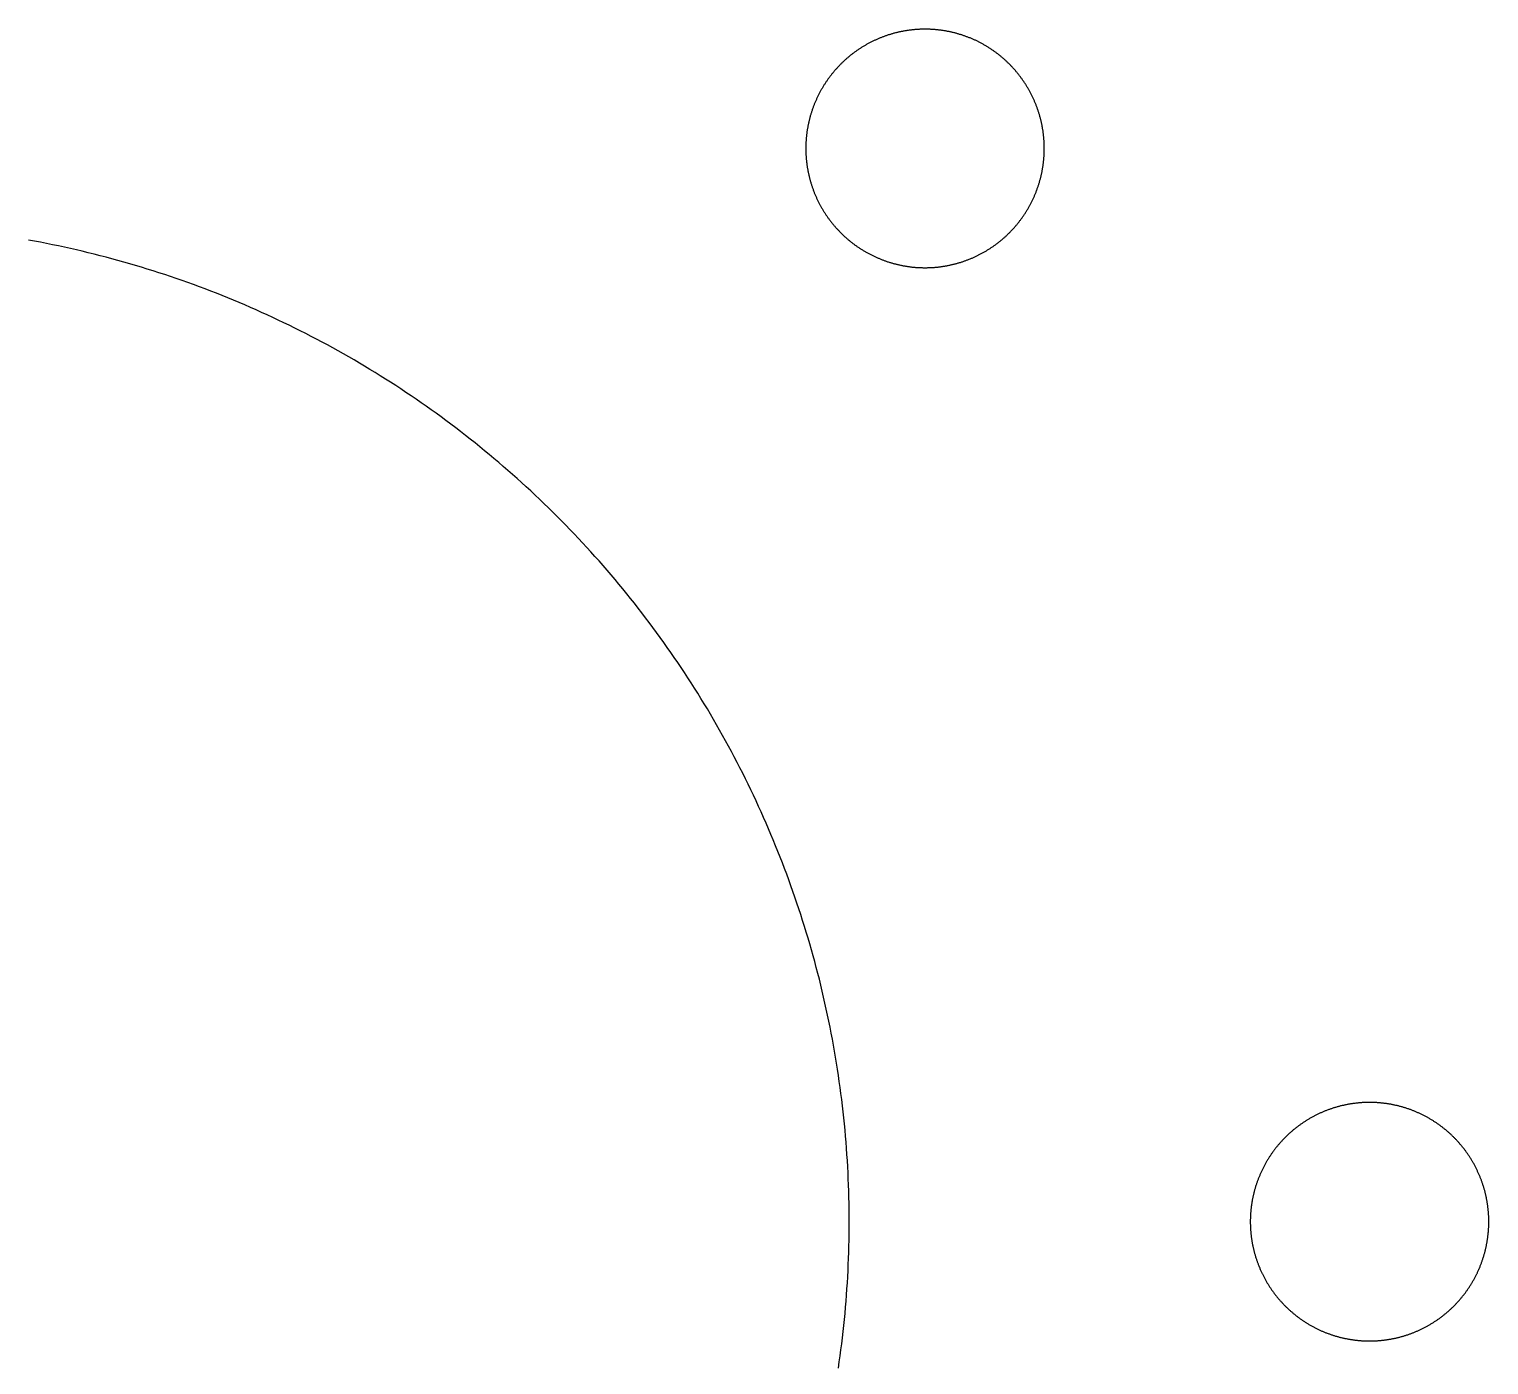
# Model space of a CAD drawing. Header units: millimetres. Extents: x -67 to 67, y -67 to 80.
# Drawn here: x 4.09 to 37.75, y -3.3 to 27.5 of the extents above; entities that cross this region are included whole.
import ezdxf

# ---------------------------------------------------------------- set-up
doc = ezdxf.new("R2010")
doc.units = ezdxf.units.MM
doc.layers.add('CUT', color=7, linetype='Continuous')

msp = doc.modelspace()

# ---------------------------------------------------------------- linework, layer by layer
at = {"layer": 'CUT'}
for points in [[(27.496, 24.867), (27.495, 24.884), (27.495, 24.901), (27.494, 24.917), (27.492, 24.934), (27.491, 24.951), (27.49, 24.968), (27.489, 24.985), (27.487, 25.001), (27.485, 25.018), (27.484, 25.035), (27.482, 25.052), (27.48, 25.069), (27.478, 25.085), (27.476, 25.102), (27.474, 25.119), (27.471, 25.136), (27.469, 25.152), (27.466, 25.169), (27.464, 25.186), (27.461, 25.202), (27.458, 25.219), (27.455, 25.235), (27.452, 25.252), (27.449, 25.269), (27.446, 25.285), (27.443, 25.302), (27.439, 25.318), (27.436, 25.335), (27.432, 25.351), (27.428, 25.368), (27.424, 25.384), (27.42, 25.401), (27.416, 25.417), (27.412, 25.433), (27.408, 25.45), (27.404, 25.466), (27.399, 25.482), (27.395, 25.498), (27.39, 25.515), (27.385, 25.531), (27.38, 25.547), (27.375, 25.563), (27.37, 25.579), (27.365, 25.595), (27.36, 25.611), (27.355, 25.627), (27.349, 25.643), (27.344, 25.659), (27.338, 25.675), (27.332, 25.691), (27.326, 25.707), (27.32, 25.723), (27.314, 25.738), (27.308, 25.754), (27.302, 25.77), (27.296, 25.786), (27.289, 25.801), (27.283, 25.817), (27.276, 25.832), (27.27, 25.848), (27.263, 25.863), (27.256, 25.879), (27.249, 25.894), (27.242, 25.909), (27.235, 25.925), (27.227, 25.94), (27.22, 25.955), (27.213, 25.97), (27.205, 25.985), (27.197, 26), (27.19, 26.015), (27.182, 26.03), (27.174, 26.045), (27.166, 26.06), (27.158, 26.075), (27.15, 26.09), (27.141, 26.104), (27.133, 26.119), (27.125, 26.133), (27.116, 26.148), (27.107, 26.163), (27.099, 26.177), (27.09, 26.191), (27.081, 26.206), (27.072, 26.22), (27.063, 26.234), (27.054, 26.248), (27.045, 26.262), (27.035, 26.277), (27.026, 26.291), (27.016, 26.304), (27.007, 26.318), (26.997, 26.332), (26.987, 26.346), (26.977, 26.36), (26.968, 26.373), (26.958, 26.387), (26.947, 26.4), (26.937, 26.414), (26.927, 26.427), (26.917, 26.441), (26.906, 26.454), (26.896, 26.467), (26.885, 26.48), (26.875, 26.493), (26.864, 26.506), (26.853, 26.519), (26.842, 26.532), (26.831, 26.545), (26.82, 26.558), (26.809, 26.57), (26.798, 26.583), (26.786, 26.596), (26.775, 26.608), (26.764, 26.62), (26.752, 26.633), (26.74, 26.645), (26.729, 26.657), (26.717, 26.669), (26.705, 26.681), (26.693, 26.693), (26.681, 26.705), (26.669, 26.717), (26.657, 26.729), (26.645, 26.74), (26.633, 26.752), (26.62, 26.764), (26.608, 26.775), (26.596, 26.786), (26.583, 26.798), (26.57, 26.809), (26.558, 26.82), (26.545, 26.831), (26.532, 26.842), (26.519, 26.853), (26.506, 26.864), (26.493, 26.875), (26.48, 26.885), (26.467, 26.896), (26.454, 26.906), (26.441, 26.917), (26.427, 26.927), (26.414, 26.937), (26.4, 26.947), (26.387, 26.958), (26.373, 26.968), (26.36, 26.977), (26.346, 26.987), (26.332, 26.997), (26.318, 27.007), (26.304, 27.016), (26.291, 27.026), (26.277, 27.035), (26.262, 27.045), (26.248, 27.054), (26.234, 27.063), (26.22, 27.072), (26.206, 27.081), (26.191, 27.09), (26.177, 27.099), (26.163, 27.107), (26.148, 27.116), (26.133, 27.125), (26.119, 27.133), (26.104, 27.141), (26.09, 27.15), (26.075, 27.158), (26.06, 27.166), (26.045, 27.174), (26.03, 27.182), (26.015, 27.19), (26, 27.197), (25.985, 27.205), (25.97, 27.213), (25.955, 27.22), (25.94, 27.227), (25.925, 27.235), (25.909, 27.242), (25.894, 27.249), (25.879, 27.256), (25.863, 27.263), (25.848, 27.27), (25.832, 27.276), (25.817, 27.283), (25.801, 27.289), (25.786, 27.296), (25.77, 27.302), (25.754, 27.308), (25.738, 27.314), (25.723, 27.32), (25.707, 27.326), (25.691, 27.332), (25.675, 27.338), (25.659, 27.344), (25.643, 27.349), (25.627, 27.355), (25.611, 27.36), (25.595, 27.365), (25.579, 27.37), (25.563, 27.375), (25.547, 27.38), (25.531, 27.385), (25.515, 27.39), (25.498, 27.395), (25.482, 27.399), (25.466, 27.404), (25.45, 27.408), (25.433, 27.412), (25.417, 27.416), (25.401, 27.42), (25.384, 27.424), (25.368, 27.428), (25.351, 27.432), (25.335, 27.436), (25.318, 27.439), (25.302, 27.443), (25.285, 27.446), (25.269, 27.449), (25.252, 27.452), (25.235, 27.455), (25.219, 27.458), (25.202, 27.461), (25.186, 27.464), (25.169, 27.466), (25.152, 27.469), (25.136, 27.471), (25.119, 27.474), (25.102, 27.476), (25.085, 27.478), (25.069, 27.48), (25.052, 27.482), (25.035, 27.484), (25.018, 27.485), (25.001, 27.487), (24.985, 27.489), (24.968, 27.49), (24.951, 27.491), (24.934, 27.492), (24.917, 27.494), (24.901, 27.495), (24.884, 27.495), (24.867, 27.496), (24.85, 27.497), (24.833, 27.497), (24.816, 27.498), (24.799, 27.498), (24.782, 27.499), (24.766, 27.499), (24.749, 27.499), (24.732, 27.499), (24.715, 27.499), (24.698, 27.498), (24.681, 27.498), (24.664, 27.497), (24.648, 27.497), (24.631, 27.496), (24.614, 27.495), (24.597, 27.495), (24.58, 27.494), (24.563, 27.492), (24.546, 27.491), (24.53, 27.49), (24.513, 27.489), (24.496, 27.487), (24.479, 27.485), (24.462, 27.484), (24.446, 27.482), (24.429, 27.48), (24.412, 27.478), (24.395, 27.476), (24.379, 27.474), (24.362, 27.471), (24.345, 27.469), (24.329, 27.466), (24.312, 27.464), (24.295, 27.461), (24.279, 27.458), (24.262, 27.455), (24.245, 27.452), (24.229, 27.449), (24.212, 27.446), (24.196, 27.443), (24.179, 27.439), (24.163, 27.436), (24.146, 27.432), (24.13, 27.428), (24.113, 27.424), (24.097, 27.42), (24.081, 27.416), (24.064, 27.412), (24.048, 27.408), (24.032, 27.404), (24.015, 27.399), (23.999, 27.395), (23.983, 27.39), (23.967, 27.385), (23.95, 27.38), (23.934, 27.375), (23.918, 27.37), (23.902, 27.365), (23.886, 27.36), (23.87, 27.355), (23.854, 27.349), (23.838, 27.344), (23.822, 27.338), (23.806, 27.332), (23.791, 27.326), (23.775, 27.32), (23.759, 27.314), (23.743, 27.308), (23.728, 27.302), (23.712, 27.296), (23.696, 27.289), (23.681, 27.283), (23.665, 27.276), (23.65, 27.27), (23.634, 27.263), (23.619, 27.256), (23.604, 27.249), (23.588, 27.242), (23.573, 27.235), (23.558, 27.227), (23.543, 27.22), (23.527, 27.213), (23.512, 27.205), (23.497, 27.197), (23.482, 27.19), (23.467, 27.182), (23.452, 27.174), (23.438, 27.166), (23.423, 27.158), (23.408, 27.15), (23.393, 27.141), (23.379, 27.133), (23.364, 27.125), (23.349, 27.116), (23.335, 27.107), (23.321, 27.099), (23.306, 27.09), (23.292, 27.081), (23.277, 27.072), (23.263, 27.063), (23.249, 27.054), (23.235, 27.045), (23.221, 27.035), (23.207, 27.026), (23.193, 27.016), (23.179, 27.007), (23.165, 26.997), (23.151, 26.987), (23.138, 26.977), (23.124, 26.968), (23.111, 26.958), (23.097, 26.947), (23.084, 26.937), (23.07, 26.927), (23.057, 26.917), (23.044, 26.906), (23.03, 26.896), (23.017, 26.885), (23.004, 26.875), (22.991, 26.864), (22.978, 26.853), (22.965, 26.842), (22.953, 26.831), (22.94, 26.82), (22.927, 26.809), (22.914, 26.798), (22.902, 26.786), (22.889, 26.775), (22.877, 26.764), (22.865, 26.752), (22.853, 26.74), (22.84, 26.729), (22.828, 26.717), (22.816, 26.705), (22.804, 26.693), (22.792, 26.681), (22.78, 26.669), (22.769, 26.657), (22.757, 26.645), (22.745, 26.633), (22.734, 26.62), (22.722, 26.608), (22.711, 26.596), (22.7, 26.583), (22.689, 26.57), (22.677, 26.558), (22.666, 26.545), (22.655, 26.532), (22.645, 26.519), (22.634, 26.506), (22.623, 26.493), (22.612, 26.48), (22.602, 26.467), (22.591, 26.454), (22.581, 26.441), (22.57, 26.427), (22.56, 26.414), (22.55, 26.4), (22.54, 26.387), (22.53, 26.373), (22.52, 26.36), (22.51, 26.346), (22.5, 26.332), (22.491, 26.318), (22.481, 26.304), (22.472, 26.291), (22.462, 26.277), (22.453, 26.262), (22.444, 26.248), (22.434, 26.234), (22.425, 26.22), (22.416, 26.206), (22.408, 26.191), (22.399, 26.177), (22.39, 26.163), (22.381, 26.148), (22.373, 26.133), (22.364, 26.119), (22.356, 26.104), (22.348, 26.09), (22.34, 26.075), (22.331, 26.06), (22.323, 26.045), (22.316, 26.03), (22.308, 26.015), (22.3, 26), (22.292, 25.985), (22.285, 25.97), (22.277, 25.955), (22.27, 25.94), (22.263, 25.925), (22.256, 25.909), (22.249, 25.894), (22.242, 25.879), (22.235, 25.863), (22.228, 25.848), (22.221, 25.832), (22.215, 25.817), (22.208, 25.801), (22.202, 25.786), (22.195, 25.77), (22.189, 25.754), (22.183, 25.738), (22.177, 25.723), (22.171, 25.707), (22.165, 25.691), (22.159, 25.675), (22.154, 25.659), (22.148, 25.643), (22.143, 25.627), (22.138, 25.611), (22.132, 25.595), (22.127, 25.579), (22.122, 25.563), (22.117, 25.547), (22.112, 25.531), (22.108, 25.515), (22.103, 25.498), (22.098, 25.482), (22.094, 25.466), (22.09, 25.45), (22.085, 25.433), (22.081, 25.417), (22.077, 25.401), (22.073, 25.384), (22.069, 25.368), (22.066, 25.351), (22.062, 25.335), (22.058, 25.318), (22.055, 25.302), (22.052, 25.285), (22.048, 25.269), (22.045, 25.252), (22.042, 25.235), (22.039, 25.219), (22.036, 25.202), (22.034, 25.186), (22.031, 25.169), (22.029, 25.152), (22.026, 25.136), (22.024, 25.119), (22.022, 25.102), (22.019, 25.085), (22.017, 25.069), (22.015, 25.052), (22.014, 25.035), (22.012, 25.018), (22.01, 25.001), (22.009, 24.985), (22.007, 24.968), (22.006, 24.951), (22.005, 24.934), (22.004, 24.917), (22.003, 24.901), (22.002, 24.884), (22.001, 24.867), (22.001, 24.85), (22, 24.833), (22, 24.816), (21.999, 24.799), (21.999, 24.782), (21.999, 24.766), (21.999, 24.749), (21.999, 24.732), (21.999, 24.715), (21.999, 24.698), (22, 24.681), (22, 24.664), (22.001, 24.648), (22.001, 24.631), (22.002, 24.614), (22.003, 24.597), (22.004, 24.58), (22.005, 24.563), (22.006, 24.546), (22.007, 24.53), (22.009, 24.513), (22.01, 24.496), (22.012, 24.479), (22.014, 24.462), (22.015, 24.446), (22.017, 24.429), (22.019, 24.412), (22.022, 24.395), (22.024, 24.379), (22.026, 24.362), (22.029, 24.345), (22.031, 24.329), (22.034, 24.312), (22.036, 24.295), (22.039, 24.279), (22.042, 24.262), (22.045, 24.245), (22.048, 24.229), (22.052, 24.212), (22.055, 24.196), (22.058, 24.179), (22.062, 24.163), (22.066, 24.146), (22.069, 24.13), (22.073, 24.113), (22.077, 24.097), (22.081, 24.081), (22.085, 24.064), (22.09, 24.048), (22.094, 24.032), (22.098, 24.015), (22.103, 23.999), (22.108, 23.983), (22.112, 23.967), (22.117, 23.95), (22.122, 23.934), (22.127, 23.918), (22.132, 23.902), (22.138, 23.886), (22.143, 23.87), (22.148, 23.854), (22.154, 23.838), (22.159, 23.822), (22.165, 23.806), (22.171, 23.791), (22.177, 23.775), (22.183, 23.759), (22.189, 23.743), (22.195, 23.728), (22.202, 23.712), (22.208, 23.696), (22.215, 23.681), (22.221, 23.665), (22.228, 23.65), (22.235, 23.634), (22.242, 23.619), (22.249, 23.604), (22.256, 23.588), (22.263, 23.573), (22.27, 23.558), (22.277, 23.543), (22.285, 23.527), (22.292, 23.512), (22.3, 23.497), (22.308, 23.482), (22.316, 23.467), (22.323, 23.452), (22.331, 23.438), (22.34, 23.423), (22.348, 23.408), (22.356, 23.393), (22.364, 23.379), (22.373, 23.364), (22.381, 23.349), (22.39, 23.335), (22.399, 23.321), (22.408, 23.306), (22.416, 23.292), (22.425, 23.277), (22.434, 23.263), (22.444, 23.249), (22.453, 23.235), (22.462, 23.221), (22.472, 23.207), (22.481, 23.193), (22.491, 23.179), (22.5, 23.165), (22.51, 23.151), (22.52, 23.138), (22.53, 23.124), (22.54, 23.111), (22.55, 23.097), (22.56, 23.084), (22.57, 23.07), (22.581, 23.057), (22.591, 23.044), (22.602, 23.03), (22.612, 23.017), (22.623, 23.004), (22.634, 22.991), (22.645, 22.978), (22.655, 22.965), (22.666, 22.953), (22.677, 22.94), (22.689, 22.927), (22.7, 22.914), (22.711, 22.902), (22.722, 22.889), (22.734, 22.877), (22.745, 22.865), (22.757, 22.853), (22.769, 22.84), (22.78, 22.828), (22.792, 22.816), (22.804, 22.804), (22.816, 22.792), (22.828, 22.78), (22.84, 22.769), (22.853, 22.757), (22.865, 22.745), (22.877, 22.734), (22.889, 22.722), (22.902, 22.711), (22.914, 22.7), (22.927, 22.689), (22.94, 22.677), (22.953, 22.666), (22.965, 22.655), (22.978, 22.645), (22.991, 22.634), (23.004, 22.623), (23.017, 22.612), (23.03, 22.602), (23.044, 22.591), (23.057, 22.581), (23.07, 22.57), (23.084, 22.56), (23.097, 22.55), (23.111, 22.54), (23.124, 22.53), (23.138, 22.52), (23.151, 22.51), (23.165, 22.5), (23.179, 22.491), (23.193, 22.481), (23.207, 22.472), (23.221, 22.462), (23.235, 22.453), (23.249, 22.444), (23.263, 22.434), (23.277, 22.425), (23.292, 22.416), (23.306, 22.408), (23.321, 22.399), (23.335, 22.39), (23.349, 22.381), (23.364, 22.373), (23.379, 22.364), (23.393, 22.356), (23.408, 22.348), (23.423, 22.34), (23.438, 22.331), (23.452, 22.323), (23.467, 22.316), (23.482, 22.308), (23.497, 22.3), (23.512, 22.292), (23.527, 22.285), (23.543, 22.277), (23.558, 22.27), (23.573, 22.263), (23.588, 22.256), (23.604, 22.249), (23.619, 22.242), (23.634, 22.235), (23.65, 22.228), (23.665, 22.221), (23.681, 22.215), (23.696, 22.208), (23.712, 22.202), (23.728, 22.195), (23.743, 22.189), (23.759, 22.183), (23.775, 22.177), (23.791, 22.171), (23.806, 22.165), (23.822, 22.159), (23.838, 22.154), (23.854, 22.148), (23.87, 22.143), (23.886, 22.138), (23.902, 22.132), (23.918, 22.127), (23.934, 22.122), (23.95, 22.117), (23.967, 22.112), (23.983, 22.108), (23.999, 22.103), (24.015, 22.098), (24.032, 22.094), (24.048, 22.09), (24.064, 22.085), (24.081, 22.081), (24.097, 22.077), (24.113, 22.073), (24.13, 22.069), (24.146, 22.066), (24.163, 22.062), (24.179, 22.058), (24.196, 22.055), (24.212, 22.052), (24.229, 22.048), (24.245, 22.045), (24.262, 22.042), (24.279, 22.039), (24.295, 22.036), (24.312, 22.034), (24.329, 22.031), (24.345, 22.029), (24.362, 22.026), (24.379, 22.024), (24.395, 22.022), (24.412, 22.019), (24.429, 22.017), (24.446, 22.015), (24.462, 22.014), (24.479, 22.012), (24.496, 22.01), (24.513, 22.009), (24.53, 22.007), (24.546, 22.006), (24.563, 22.005), (24.58, 22.004), (24.597, 22.003), (24.614, 22.002), (24.631, 22.001), (24.648, 22.001), (24.664, 22), (24.681, 22), (24.698, 21.999), (24.715, 21.999), (24.732, 21.999), (24.749, 21.999), (24.766, 21.999), (24.782, 21.999), (24.799, 21.999), (24.816, 22), (24.833, 22), (24.85, 22.001), (24.867, 22.001), (24.884, 22.002), (24.901, 22.003), (24.917, 22.004), (24.934, 22.005), (24.951, 22.006), (24.968, 22.007), (24.985, 22.009), (25.001, 22.01), (25.018, 22.012), (25.035, 22.014), (25.052, 22.015), (25.069, 22.017), (25.085, 22.019), (25.102, 22.022), (25.119, 22.024), (25.136, 22.026), (25.152, 22.029), (25.169, 22.031), (25.186, 22.034), (25.202, 22.036), (25.219, 22.039), (25.235, 22.042), (25.252, 22.045), (25.269, 22.048), (25.285, 22.052), (25.302, 22.055), (25.318, 22.058), (25.335, 22.062), (25.351, 22.066), (25.368, 22.069), (25.384, 22.073), (25.401, 22.077), (25.417, 22.081), (25.433, 22.085), (25.45, 22.09), (25.466, 22.094), (25.482, 22.098), (25.498, 22.103), (25.515, 22.108), (25.531, 22.112), (25.547, 22.117), (25.563, 22.122), (25.579, 22.127), (25.595, 22.132), (25.611, 22.138), (25.627, 22.143), (25.643, 22.148), (25.659, 22.154), (25.675, 22.159), (25.691, 22.165), (25.707, 22.171), (25.723, 22.177), (25.738, 22.183), (25.754, 22.189), (25.77, 22.195), (25.786, 22.202), (25.801, 22.208), (25.817, 22.215), (25.832, 22.221), (25.848, 22.228), (25.863, 22.235), (25.879, 22.242), (25.894, 22.249), (25.909, 22.256), (25.925, 22.263), (25.94, 22.27), (25.955, 22.277), (25.97, 22.285), (25.985, 22.292), (26, 22.3), (26.015, 22.308), (26.03, 22.316), (26.045, 22.323), (26.06, 22.331), (26.075, 22.34), (26.09, 22.348), (26.104, 22.356), (26.119, 22.364), (26.133, 22.373), (26.148, 22.381), (26.163, 22.39), (26.177, 22.399), (26.191, 22.408), (26.206, 22.416), (26.22, 22.425), (26.234, 22.434), (26.248, 22.444), (26.262, 22.453), (26.277, 22.462), (26.291, 22.472), (26.304, 22.481), (26.318, 22.491), (26.332, 22.5), (26.346, 22.51), (26.36, 22.52), (26.373, 22.53), (26.387, 22.54), (26.4, 22.55), (26.414, 22.56), (26.427, 22.57), (26.441, 22.581), (26.454, 22.591), (26.467, 22.602), (26.48, 22.612), (26.493, 22.623), (26.506, 22.634), (26.519, 22.645), (26.532, 22.655), (26.545, 22.666), (26.558, 22.677), (26.57, 22.689), (26.583, 22.7), (26.596, 22.711), (26.608, 22.722), (26.62, 22.734), (26.633, 22.745), (26.645, 22.757), (26.657, 22.769), (26.669, 22.78), (26.681, 22.792), (26.693, 22.804), (26.705, 22.816), (26.717, 22.828), (26.729, 22.84), (26.74, 22.853), (26.752, 22.865), (26.764, 22.877), (26.775, 22.889), (26.786, 22.902), (26.798, 22.914), (26.809, 22.927), (26.82, 22.94), (26.831, 22.953), (26.842, 22.965), (26.853, 22.978), (26.864, 22.991), (26.875, 23.004), (26.885, 23.017), (26.896, 23.03), (26.906, 23.044), (26.917, 23.057), (26.927, 23.07), (26.937, 23.084), (26.947, 23.097), (26.958, 23.111), (26.968, 23.124), (26.977, 23.138), (26.987, 23.151), (26.997, 23.165), (27.007, 23.179), (27.016, 23.193), (27.026, 23.207), (27.035, 23.221), (27.045, 23.235), (27.054, 23.249), (27.063, 23.263), (27.072, 23.277), (27.081, 23.292), (27.09, 23.306), (27.099, 23.321), (27.107, 23.335), (27.116, 23.349), (27.125, 23.364), (27.133, 23.379), (27.141, 23.393), (27.15, 23.408), (27.158, 23.423), (27.166, 23.438), (27.174, 23.452), (27.182, 23.467), (27.19, 23.482), (27.197, 23.497), (27.205, 23.512), (27.213, 23.527), (27.22, 23.543), (27.227, 23.558), (27.235, 23.573), (27.242, 23.588), (27.249, 23.604), (27.256, 23.619), (27.263, 23.634), (27.27, 23.65), (27.276, 23.665), (27.283, 23.681), (27.289, 23.696), (27.296, 23.712), (27.302, 23.728), (27.308, 23.743), (27.314, 23.759), (27.32, 23.775), (27.326, 23.791), (27.332, 23.806), (27.338, 23.822), (27.344, 23.838), (27.349, 23.854), (27.355, 23.87), (27.36, 23.886), (27.365, 23.902), (27.37, 23.918), (27.375, 23.934), (27.38, 23.95), (27.385, 23.967), (27.39, 23.983), (27.395, 23.999), (27.399, 24.015), (27.404, 24.032), (27.408, 24.048), (27.412, 24.064), (27.416, 24.081), (27.42, 24.097), (27.424, 24.113), (27.428, 24.13), (27.432, 24.146), (27.436, 24.163), (27.439, 24.179), (27.443, 24.196), (27.446, 24.212), (27.449, 24.229), (27.452, 24.245), (27.455, 24.262), (27.458, 24.279), (27.461, 24.295), (27.464, 24.312), (27.466, 24.329), (27.469, 24.345), (27.471, 24.362), (27.474, 24.379), (27.476, 24.395), (27.478, 24.412), (27.48, 24.429), (27.482, 24.446), (27.484, 24.462), (27.485, 24.479), (27.487, 24.496), (27.489, 24.513), (27.49, 24.53), (27.491, 24.546), (27.492, 24.563), (27.494, 24.58), (27.495, 24.597), (27.495, 24.614), (27.496, 24.631), (27.497, 24.648), (27.497, 24.664), (27.498, 24.681), (27.498, 24.698), (27.499, 24.715), (27.499, 24.732), (27.499, 24.749), (27.499, 24.766), (27.499, 24.782), (27.498, 24.799), (27.498, 24.816), (27.497, 24.833), (27.497, 24.85)], [(37.747, 0.135), (37.746, 0.152), (37.745, 0.169), (37.744, 0.185), (37.743, 0.202), (37.741, 0.219), (37.74, 0.236), (37.738, 0.253), (37.737, 0.27), (37.735, 0.286), (37.733, 0.303), (37.731, 0.32), (37.729, 0.337), (37.727, 0.353), (37.725, 0.37), (37.723, 0.387), (37.72, 0.404), (37.718, 0.42), (37.715, 0.437), (37.712, 0.454), (37.71, 0.47), (37.707, 0.487), (37.704, 0.503), (37.7, 0.52), (37.697, 0.536), (37.694, 0.553), (37.69, 0.57), (37.687, 0.586), (37.683, 0.603), (37.679, 0.619), (37.676, 0.635), (37.672, 0.652), (37.668, 0.668), (37.663, 0.685), (37.659, 0.701), (37.655, 0.717), (37.65, 0.733), (37.646, 0.75), (37.641, 0.766), (37.636, 0.782), (37.632, 0.798), (37.627, 0.814), (37.622, 0.831), (37.616, 0.847), (37.611, 0.863), (37.606, 0.879), (37.6, 0.895), (37.595, 0.911), (37.589, 0.926), (37.584, 0.942), (37.578, 0.958), (37.572, 0.974), (37.566, 0.99), (37.56, 1.005), (37.553, 1.021), (37.547, 1.037), (37.541, 1.052), (37.534, 1.068), (37.528, 1.083), (37.521, 1.099), (37.514, 1.114), (37.507, 1.13), (37.5, 1.145), (37.493, 1.161), (37.486, 1.176), (37.479, 1.191), (37.471, 1.206), (37.464, 1.221), (37.456, 1.236), (37.449, 1.251), (37.441, 1.266), (37.433, 1.281), (37.425, 1.296), (37.417, 1.311), (37.409, 1.326), (37.401, 1.341), (37.393, 1.355), (37.384, 1.37), (37.376, 1.385), (37.367, 1.399), (37.359, 1.414), (37.35, 1.428), (37.341, 1.443), (37.332, 1.457), (37.323, 1.471), (37.314, 1.485), (37.305, 1.5), (37.296, 1.514), (37.287, 1.528), (37.277, 1.542), (37.268, 1.556), (37.258, 1.57), (37.248, 1.583), (37.239, 1.597), (37.229, 1.611), (37.219, 1.625), (37.209, 1.638), (37.199, 1.652), (37.189, 1.665), (37.178, 1.679), (37.168, 1.692), (37.158, 1.705), (37.147, 1.718), (37.136, 1.732), (37.126, 1.745), (37.115, 1.758), (37.104, 1.771), (37.093, 1.783), (37.082, 1.796), (37.071, 1.809), (37.06, 1.822), (37.049, 1.834), (37.038, 1.847), (37.026, 1.859), (37.015, 1.872), (37.003, 1.884), (36.992, 1.896), (36.98, 1.908), (36.968, 1.921), (36.956, 1.933), (36.945, 1.945), (36.933, 1.956), (36.921, 1.968), (36.908, 1.98), (36.896, 1.992), (36.884, 2.003), (36.872, 2.015), (36.859, 2.026), (36.847, 2.038), (36.834, 2.049), (36.822, 2.06), (36.809, 2.071), (36.796, 2.082), (36.783, 2.093), (36.771, 2.104), (36.758, 2.115), (36.745, 2.126), (36.732, 2.136), (36.718, 2.147), (36.705, 2.158), (36.692, 2.168), (36.679, 2.178), (36.665, 2.189), (36.652, 2.199), (36.638, 2.209), (36.625, 2.219), (36.611, 2.229), (36.597, 2.239), (36.583, 2.248), (36.57, 2.258), (36.556, 2.268), (36.542, 2.277), (36.528, 2.287), (36.514, 2.296), (36.5, 2.305), (36.485, 2.314), (36.471, 2.323), (36.457, 2.332), (36.443, 2.341), (36.428, 2.35), (36.414, 2.359), (36.399, 2.367), (36.385, 2.376), (36.37, 2.384), (36.355, 2.393), (36.341, 2.401), (36.326, 2.409), (36.311, 2.417), (36.296, 2.425), (36.281, 2.433), (36.266, 2.441), (36.251, 2.449), (36.236, 2.456), (36.221, 2.464), (36.206, 2.471), (36.191, 2.479), (36.176, 2.486), (36.161, 2.493), (36.145, 2.5), (36.13, 2.507), (36.114, 2.514), (36.099, 2.521), (36.083, 2.528), (36.068, 2.534), (36.052, 2.541), (36.037, 2.547), (36.021, 2.553), (36.005, 2.56), (35.99, 2.566), (35.974, 2.572), (35.958, 2.578), (35.942, 2.584), (35.926, 2.589), (35.911, 2.595), (35.895, 2.6), (35.879, 2.606), (35.863, 2.611), (35.847, 2.616), (35.831, 2.622), (35.814, 2.627), (35.798, 2.632), (35.782, 2.636), (35.766, 2.641), (35.75, 2.646), (35.733, 2.65), (35.717, 2.655), (35.701, 2.659), (35.685, 2.663), (35.668, 2.668), (35.652, 2.672), (35.635, 2.676), (35.619, 2.679), (35.603, 2.683), (35.586, 2.687), (35.57, 2.69), (35.553, 2.694), (35.536, 2.697), (35.52, 2.7), (35.503, 2.704), (35.487, 2.707), (35.47, 2.71), (35.454, 2.712), (35.437, 2.715), (35.42, 2.718), (35.404, 2.72), (35.387, 2.723), (35.37, 2.725), (35.353, 2.727), (35.337, 2.729), (35.32, 2.731), (35.303, 2.733), (35.286, 2.735), (35.27, 2.737), (35.253, 2.738), (35.236, 2.74), (35.219, 2.741), (35.202, 2.743), (35.185, 2.744), (35.169, 2.745), (35.152, 2.746), (35.135, 2.747), (35.118, 2.747), (35.101, 2.748), (35.084, 2.749), (35.067, 2.749), (35.051, 2.75), (35.034, 2.75), (35.017, 2.75), (35, 2.75), (34.983, 2.75), (34.966, 2.75), (34.949, 2.75), (34.933, 2.749), (34.916, 2.749), (34.899, 2.748), (34.882, 2.747), (34.865, 2.747), (34.848, 2.746), (34.831, 2.745), (34.815, 2.744), (34.798, 2.743), (34.781, 2.741), (34.764, 2.74), (34.747, 2.738), (34.73, 2.737), (34.714, 2.735), (34.697, 2.733), (34.68, 2.731), (34.663, 2.729), (34.647, 2.727), (34.63, 2.725), (34.613, 2.723), (34.596, 2.72), (34.58, 2.718), (34.563, 2.715), (34.546, 2.712), (34.53, 2.71), (34.513, 2.707), (34.497, 2.704), (34.48, 2.7), (34.464, 2.697), (34.447, 2.694), (34.43, 2.69), (34.414, 2.687), (34.397, 2.683), (34.381, 2.679), (34.365, 2.676), (34.348, 2.672), (34.332, 2.668), (34.315, 2.663), (34.299, 2.659), (34.283, 2.655), (34.267, 2.65), (34.25, 2.646), (34.234, 2.641), (34.218, 2.636), (34.202, 2.632), (34.186, 2.627), (34.169, 2.622), (34.153, 2.616), (34.137, 2.611), (34.121, 2.606), (34.105, 2.6), (34.089, 2.595), (34.074, 2.589), (34.058, 2.584), (34.042, 2.578), (34.026, 2.572), (34.01, 2.566), (33.995, 2.56), (33.979, 2.553), (33.963, 2.547), (33.948, 2.541), (33.932, 2.534), (33.917, 2.528), (33.901, 2.521), (33.886, 2.514), (33.87, 2.507), (33.855, 2.5), (33.839, 2.493), (33.824, 2.486), (33.809, 2.479), (33.794, 2.471), (33.779, 2.464), (33.764, 2.456), (33.749, 2.449), (33.734, 2.441), (33.719, 2.433), (33.704, 2.425), (33.689, 2.417), (33.674, 2.409), (33.659, 2.401), (33.645, 2.393), (33.63, 2.384), (33.615, 2.376), (33.601, 2.367), (33.586, 2.359), (33.572, 2.35), (33.557, 2.341), (33.543, 2.332), (33.529, 2.323), (33.515, 2.314), (33.5, 2.305), (33.486, 2.296), (33.472, 2.287), (33.458, 2.277), (33.444, 2.268), (33.43, 2.258), (33.417, 2.248), (33.403, 2.239), (33.389, 2.229), (33.375, 2.219), (33.362, 2.209), (33.348, 2.199), (33.335, 2.189), (33.321, 2.178), (33.308, 2.168), (33.295, 2.158), (33.282, 2.147), (33.268, 2.136), (33.255, 2.126), (33.242, 2.115), (33.229, 2.104), (33.217, 2.093), (33.204, 2.082), (33.191, 2.071), (33.178, 2.06), (33.166, 2.049), (33.153, 2.038), (33.141, 2.026), (33.128, 2.015), (33.116, 2.003), (33.104, 1.992), (33.092, 1.98), (33.079, 1.968), (33.067, 1.956), (33.055, 1.945), (33.044, 1.933), (33.032, 1.921), (33.02, 1.908), (33.008, 1.896), (32.997, 1.884), (32.985, 1.872), (32.974, 1.859), (32.962, 1.847), (32.951, 1.834), (32.94, 1.822), (32.929, 1.809), (32.918, 1.796), (32.907, 1.783), (32.896, 1.771), (32.885, 1.758), (32.874, 1.745), (32.864, 1.732), (32.853, 1.718), (32.842, 1.705), (32.832, 1.692), (32.822, 1.679), (32.811, 1.665), (32.801, 1.652), (32.791, 1.638), (32.781, 1.625), (32.771, 1.611), (32.761, 1.597), (32.752, 1.583), (32.742, 1.57), (32.732, 1.556), (32.723, 1.542), (32.713, 1.528), (32.704, 1.514), (32.695, 1.5), (32.686, 1.485), (32.677, 1.471), (32.668, 1.457), (32.659, 1.443), (32.65, 1.428), (32.641, 1.414), (32.633, 1.399), (32.624, 1.385), (32.616, 1.37), (32.607, 1.355), (32.599, 1.341), (32.591, 1.326), (32.583, 1.311), (32.575, 1.296), (32.567, 1.281), (32.559, 1.266), (32.551, 1.251), (32.544, 1.236), (32.536, 1.221), (32.529, 1.206), (32.521, 1.191), (32.514, 1.176), (32.507, 1.161), (32.5, 1.145), (32.493, 1.13), (32.486, 1.114), (32.479, 1.099), (32.472, 1.083), (32.466, 1.068), (32.459, 1.052), (32.453, 1.037), (32.447, 1.021), (32.44, 1.005), (32.434, 0.99), (32.428, 0.974), (32.422, 0.958), (32.416, 0.942), (32.411, 0.926), (32.405, 0.911), (32.4, 0.895), (32.394, 0.879), (32.389, 0.863), (32.384, 0.847), (32.378, 0.831), (32.373, 0.814), (32.368, 0.798), (32.364, 0.782), (32.359, 0.766), (32.354, 0.75), (32.35, 0.733), (32.345, 0.717), (32.341, 0.701), (32.337, 0.685), (32.332, 0.668), (32.328, 0.652), (32.324, 0.635), (32.321, 0.619), (32.317, 0.603), (32.313, 0.586), (32.31, 0.57), (32.306, 0.553), (32.303, 0.536), (32.3, 0.52), (32.296, 0.503), (32.293, 0.487), (32.29, 0.47), (32.288, 0.454), (32.285, 0.437), (32.282, 0.42), (32.28, 0.404), (32.277, 0.387), (32.275, 0.37), (32.273, 0.353), (32.271, 0.337), (32.269, 0.32), (32.267, 0.303), (32.265, 0.286), (32.263, 0.27), (32.262, 0.253), (32.26, 0.236), (32.259, 0.219), (32.257, 0.202), (32.256, 0.185), (32.255, 0.169), (32.254, 0.152), (32.253, 0.135), (32.253, 0.118), (32.252, 0.101), (32.251, 0.084), (32.251, 0.067), (32.25, 0.051), (32.25, 0.034), (32.25, 0.017), (32.25, 0), (32.25, -0.017), (32.25, -0.034), (32.25, -0.051), (32.251, -0.067), (32.251, -0.084), (32.252, -0.101), (32.253, -0.118), (32.253, -0.135), (32.254, -0.152), (32.255, -0.169), (32.256, -0.185), (32.257, -0.202), (32.259, -0.219), (32.26, -0.236), (32.262, -0.253), (32.263, -0.27), (32.265, -0.286), (32.267, -0.303), (32.269, -0.32), (32.271, -0.337), (32.273, -0.353), (32.275, -0.37), (32.277, -0.387), (32.28, -0.404), (32.282, -0.42), (32.285, -0.437), (32.288, -0.454), (32.29, -0.47), (32.293, -0.487), (32.296, -0.503), (32.3, -0.52), (32.303, -0.536), (32.306, -0.553), (32.31, -0.57), (32.313, -0.586), (32.317, -0.603), (32.321, -0.619), (32.324, -0.635), (32.328, -0.652), (32.332, -0.668), (32.337, -0.685), (32.341, -0.701), (32.345, -0.717), (32.35, -0.733), (32.354, -0.75), (32.359, -0.766), (32.364, -0.782), (32.368, -0.798), (32.373, -0.814), (32.378, -0.831), (32.384, -0.847), (32.389, -0.863), (32.394, -0.879), (32.4, -0.895), (32.405, -0.911), (32.411, -0.926), (32.416, -0.942), (32.422, -0.958), (32.428, -0.974), (32.434, -0.99), (32.44, -1.005), (32.447, -1.021), (32.453, -1.037), (32.459, -1.052), (32.466, -1.068), (32.472, -1.083), (32.479, -1.099), (32.486, -1.114), (32.493, -1.13), (32.5, -1.145), (32.507, -1.161), (32.514, -1.176), (32.521, -1.191), (32.529, -1.206), (32.536, -1.221), (32.544, -1.236), (32.551, -1.251), (32.559, -1.266), (32.567, -1.281), (32.575, -1.296), (32.583, -1.311), (32.591, -1.326), (32.599, -1.341), (32.607, -1.355), (32.616, -1.37), (32.624, -1.385), (32.633, -1.399), (32.641, -1.414), (32.65, -1.428), (32.659, -1.443), (32.668, -1.457), (32.677, -1.471), (32.686, -1.485), (32.695, -1.5), (32.704, -1.514), (32.713, -1.528), (32.723, -1.542), (32.732, -1.556), (32.742, -1.57), (32.752, -1.583), (32.761, -1.597), (32.771, -1.611), (32.781, -1.625), (32.791, -1.638), (32.801, -1.652), (32.811, -1.665), (32.822, -1.679), (32.832, -1.692), (32.842, -1.705), (32.853, -1.718), (32.864, -1.732), (32.874, -1.745), (32.885, -1.758), (32.896, -1.771), (32.907, -1.783), (32.918, -1.796), (32.929, -1.809), (32.94, -1.822), (32.951, -1.834), (32.962, -1.847), (32.974, -1.859), (32.985, -1.872), (32.997, -1.884), (33.008, -1.896), (33.02, -1.908), (33.032, -1.921), (33.044, -1.933), (33.055, -1.945), (33.067, -1.956), (33.079, -1.968), (33.092, -1.98), (33.104, -1.992), (33.116, -2.003), (33.128, -2.015), (33.141, -2.026), (33.153, -2.038), (33.166, -2.049), (33.178, -2.06), (33.191, -2.071), (33.204, -2.082), (33.217, -2.093), (33.229, -2.104), (33.242, -2.115), (33.255, -2.126), (33.268, -2.136), (33.282, -2.147), (33.295, -2.158), (33.308, -2.168), (33.321, -2.178), (33.335, -2.189), (33.348, -2.199), (33.362, -2.209), (33.375, -2.219), (33.389, -2.229), (33.403, -2.239), (33.417, -2.248), (33.43, -2.258), (33.444, -2.268), (33.458, -2.277), (33.472, -2.287), (33.486, -2.296), (33.5, -2.305), (33.515, -2.314), (33.529, -2.323), (33.543, -2.332), (33.557, -2.341), (33.572, -2.35), (33.586, -2.359), (33.601, -2.367), (33.615, -2.376), (33.63, -2.384), (33.645, -2.393), (33.659, -2.401), (33.674, -2.409), (33.689, -2.417), (33.704, -2.425), (33.719, -2.433), (33.734, -2.441), (33.749, -2.449), (33.764, -2.456), (33.779, -2.464), (33.794, -2.471), (33.809, -2.479), (33.824, -2.486), (33.839, -2.493), (33.855, -2.5), (33.87, -2.507), (33.886, -2.514), (33.901, -2.521), (33.917, -2.528), (33.932, -2.534), (33.948, -2.541), (33.963, -2.547), (33.979, -2.553), (33.995, -2.56), (34.01, -2.566), (34.026, -2.572), (34.042, -2.578), (34.058, -2.584), (34.074, -2.589), (34.089, -2.595), (34.105, -2.6), (34.121, -2.606), (34.137, -2.611), (34.153, -2.616), (34.169, -2.622), (34.186, -2.627), (34.202, -2.632), (34.218, -2.636), (34.234, -2.641), (34.25, -2.646), (34.267, -2.65), (34.283, -2.655), (34.299, -2.659), (34.315, -2.663), (34.332, -2.668), (34.348, -2.672), (34.365, -2.676), (34.381, -2.679), (34.397, -2.683), (34.414, -2.687), (34.43, -2.69), (34.447, -2.694), (34.464, -2.697), (34.48, -2.7), (34.497, -2.704), (34.513, -2.707), (34.53, -2.71), (34.546, -2.712), (34.563, -2.715), (34.58, -2.718), (34.596, -2.72), (34.613, -2.723), (34.63, -2.725), (34.647, -2.727), (34.663, -2.729), (34.68, -2.731), (34.697, -2.733), (34.714, -2.735), (34.73, -2.737), (34.747, -2.738), (34.764, -2.74), (34.781, -2.741), (34.798, -2.743), (34.815, -2.744), (34.831, -2.745), (34.848, -2.746), (34.865, -2.747), (34.882, -2.747), (34.899, -2.748), (34.916, -2.749), (34.933, -2.749), (34.949, -2.75), (34.966, -2.75), (34.983, -2.75), (35, -2.75), (35.017, -2.75), (35.034, -2.75), (35.051, -2.75), (35.067, -2.749), (35.084, -2.749), (35.101, -2.748), (35.118, -2.747), (35.135, -2.747), (35.152, -2.746), (35.169, -2.745), (35.185, -2.744), (35.202, -2.743), (35.219, -2.741), (35.236, -2.74), (35.253, -2.738), (35.27, -2.737), (35.286, -2.735), (35.303, -2.733), (35.32, -2.731), (35.337, -2.729), (35.353, -2.727), (35.37, -2.725), (35.387, -2.723), (35.404, -2.72), (35.42, -2.718), (35.437, -2.715), (35.454, -2.712), (35.47, -2.71), (35.487, -2.707), (35.503, -2.704), (35.52, -2.7), (35.536, -2.697), (35.553, -2.694), (35.57, -2.69), (35.586, -2.687), (35.603, -2.683), (35.619, -2.679), (35.635, -2.676), (35.652, -2.672), (35.668, -2.668), (35.685, -2.663), (35.701, -2.659), (35.717, -2.655), (35.733, -2.65), (35.75, -2.646), (35.766, -2.641), (35.782, -2.636), (35.798, -2.632), (35.814, -2.627), (35.831, -2.622), (35.847, -2.616), (35.863, -2.611), (35.879, -2.606), (35.895, -2.6), (35.911, -2.595), (35.926, -2.589), (35.942, -2.584), (35.958, -2.578), (35.974, -2.572), (35.99, -2.566), (36.005, -2.56), (36.021, -2.553), (36.037, -2.547), (36.052, -2.541), (36.068, -2.534), (36.083, -2.528), (36.099, -2.521), (36.114, -2.514), (36.13, -2.507), (36.145, -2.5), (36.161, -2.493), (36.176, -2.486), (36.191, -2.479), (36.206, -2.471), (36.221, -2.464), (36.236, -2.456), (36.251, -2.449), (36.266, -2.441), (36.281, -2.433), (36.296, -2.425), (36.311, -2.417), (36.326, -2.409), (36.341, -2.401), (36.355, -2.393), (36.37, -2.384), (36.385, -2.376), (36.399, -2.367), (36.414, -2.359), (36.428, -2.35), (36.443, -2.341), (36.457, -2.332), (36.471, -2.323), (36.485, -2.314), (36.5, -2.305), (36.514, -2.296), (36.528, -2.287), (36.542, -2.277), (36.556, -2.268), (36.57, -2.258), (36.583, -2.248), (36.597, -2.239), (36.611, -2.229), (36.625, -2.219), (36.638, -2.209), (36.652, -2.199), (36.665, -2.189), (36.679, -2.178), (36.692, -2.168), (36.705, -2.158), (36.718, -2.147), (36.732, -2.136), (36.745, -2.126), (36.758, -2.115), (36.771, -2.104), (36.783, -2.093), (36.796, -2.082), (36.809, -2.071), (36.822, -2.06), (36.834, -2.049), (36.847, -2.038), (36.859, -2.026), (36.872, -2.015), (36.884, -2.003), (36.896, -1.992), (36.908, -1.98), (36.921, -1.968), (36.933, -1.956), (36.945, -1.945), (36.956, -1.933), (36.968, -1.921), (36.98, -1.908), (36.992, -1.896), (37.003, -1.884), (37.015, -1.872), (37.026, -1.859), (37.038, -1.847), (37.049, -1.834), (37.06, -1.822), (37.071, -1.809), (37.082, -1.796), (37.093, -1.783), (37.104, -1.771), (37.115, -1.758), (37.126, -1.745), (37.136, -1.732), (37.147, -1.718), (37.158, -1.705), (37.168, -1.692), (37.178, -1.679), (37.189, -1.665), (37.199, -1.652), (37.209, -1.638), (37.219, -1.625), (37.229, -1.611), (37.239, -1.597), (37.248, -1.583), (37.258, -1.57), (37.268, -1.556), (37.277, -1.542), (37.287, -1.528), (37.296, -1.514), (37.305, -1.5), (37.314, -1.485), (37.323, -1.471), (37.332, -1.457), (37.341, -1.443), (37.35, -1.428), (37.359, -1.414), (37.367, -1.399), (37.376, -1.385), (37.384, -1.37), (37.393, -1.355), (37.401, -1.341), (37.409, -1.326), (37.417, -1.311), (37.425, -1.296), (37.433, -1.281), (37.441, -1.266), (37.449, -1.251), (37.456, -1.236), (37.464, -1.221), (37.471, -1.206), (37.479, -1.191), (37.486, -1.176), (37.493, -1.161), (37.5, -1.145), (37.507, -1.13), (37.514, -1.114), (37.521, -1.099), (37.528, -1.083), (37.534, -1.068), (37.541, -1.052), (37.547, -1.037), (37.553, -1.021), (37.56, -1.005), (37.566, -0.99), (37.572, -0.974), (37.578, -0.958), (37.584, -0.942), (37.589, -0.926), (37.595, -0.911), (37.6, -0.895), (37.606, -0.879), (37.611, -0.863), (37.616, -0.847), (37.622, -0.831), (37.627, -0.814), (37.632, -0.798), (37.636, -0.782), (37.641, -0.766), (37.646, -0.75), (37.65, -0.733), (37.655, -0.717), (37.659, -0.701), (37.663, -0.685), (37.668, -0.668), (37.672, -0.652), (37.676, -0.635), (37.679, -0.619), (37.683, -0.603), (37.687, -0.586), (37.69, -0.57), (37.694, -0.553), (37.697, -0.536), (37.7, -0.52), (37.704, -0.503), (37.707, -0.487), (37.71, -0.47), (37.712, -0.454), (37.715, -0.437), (37.718, -0.42), (37.72, -0.404), (37.723, -0.387), (37.725, -0.37), (37.727, -0.353), (37.729, -0.337), (37.731, -0.32), (37.733, -0.303), (37.735, -0.286), (37.737, -0.27), (37.738, -0.253), (37.74, -0.236), (37.741, -0.219), (37.743, -0.202), (37.744, -0.185), (37.745, -0.169), (37.746, -0.152), (37.747, -0.135), (37.747, -0.118), (37.748, -0.101), (37.749, -0.084), (37.749, -0.067), (37.75, -0.051), (37.75, -0.034), (37.75, -0.017), (37.75, 0), (37.75, 0.017), (37.75, 0.034), (37.75, 0.051), (37.749, 0.067), (37.749, 0.084), (37.748, 0.101), (37.747, 0.118)]]:
    msp.add_lwpolyline(points, close=True, dxfattribs=at)
msp.add_lwpolyline([(22.751, -3.375), (22.771, -3.235), (22.791, -3.095), (22.809, -2.955), (22.827, -2.815), (22.844, -2.675), (22.86, -2.535), (22.875, -2.395), (22.889, -2.254), (22.903, -2.114), (22.915, -1.973), (22.927, -1.833), (22.938, -1.692), (22.948, -1.551), (22.957, -1.41), (22.965, -1.269), (22.972, -1.129), (22.979, -0.988), (22.984, -0.847), (22.989, -0.706), (22.993, -0.564), (22.996, -0.423), (22.998, -0.282), (23, -0.141), (23, 0), (23, 0.141), (22.998, 0.282), (22.996, 0.423), (22.993, 0.564), (22.989, 0.706), (22.984, 0.847), (22.979, 0.988), (22.972, 1.129), (22.965, 1.269), (22.957, 1.41), (22.948, 1.551), (22.938, 1.692), (22.927, 1.833), (22.915, 1.973), (22.903, 2.114), (22.889, 2.254), (22.875, 2.395), (22.86, 2.535), (22.844, 2.675), (22.827, 2.815), (22.809, 2.955), (22.791, 3.095), (22.771, 3.235), (22.751, 3.375), (22.73, 3.514), (22.708, 3.654), (22.685, 3.793), (22.661, 3.932), (22.637, 4.071), (22.611, 4.21), (22.585, 4.349), (22.558, 4.487), (22.53, 4.625), (22.501, 4.764), (22.472, 4.902), (22.441, 5.039), (22.41, 5.177), (22.378, 5.314), (22.345, 5.452), (22.311, 5.589), (22.276, 5.725), (22.24, 5.862), (22.204, 5.998), (22.167, 6.134), (22.129, 6.27), (22.09, 6.406), (22.05, 6.541), (22.01, 6.677), (21.968, 6.811), (21.926, 6.946), (21.883, 7.081), (21.839, 7.215), (21.794, 7.349), (21.749, 7.482), (21.703, 7.615), (21.656, 7.748), (21.608, 7.881), (21.559, 8.014), (21.509, 8.146), (21.459, 8.278), (21.408, 8.409), (21.356, 8.54), (21.303, 8.671), (21.249, 8.802), (21.195, 8.932), (21.14, 9.062), (21.084, 9.191), (21.027, 9.321), (20.969, 9.449), (20.911, 9.578), (20.852, 9.706), (20.792, 9.834), (20.731, 9.961), (20.67, 10.088), (20.607, 10.215), (20.544, 10.341), (20.48, 10.467), (20.416, 10.592), (20.35, 10.717), (20.284, 10.842), (20.217, 10.966), (20.15, 11.09), (20.081, 11.214), (20.012, 11.337), (19.942, 11.459), (19.871, 11.581), (19.8, 11.703), (19.728, 11.824), (19.655, 11.945), (19.581, 12.066), (19.507, 12.185), (19.432, 12.305), (19.356, 12.424), (19.279, 12.542), (19.202, 12.661), (19.124, 12.778), (19.045, 12.895), (18.966, 13.012), (18.885, 13.128), (18.804, 13.244), (18.723, 13.359), (18.641, 13.473), (18.557, 13.587), (18.474, 13.701), (18.389, 13.814), (18.304, 13.927), (18.218, 14.039), (18.132, 14.15), (18.045, 14.261), (17.957, 14.372), (17.868, 14.482), (17.779, 14.591), (17.689, 14.7), (17.599, 14.808), (17.508, 14.916), (17.416, 15.023), (17.323, 15.13), (17.23, 15.236), (17.136, 15.341), (17.042, 15.446), (16.947, 15.55), (16.851, 15.654), (16.755, 15.757), (16.658, 15.859), (16.56, 15.961), (16.462, 16.063), (16.363, 16.163), (16.263, 16.263), (16.163, 16.363), (16.063, 16.462), (15.961, 16.56), (15.859, 16.658), (15.757, 16.755), (15.654, 16.851), (15.55, 16.947), (15.446, 17.042), (15.341, 17.136), (15.236, 17.23), (15.13, 17.323), (15.023, 17.416), (14.916, 17.508), (14.808, 17.599), (14.7, 17.689), (14.591, 17.779), (14.482, 17.868), (14.372, 17.957), (14.261, 18.045), (14.15, 18.132), (14.039, 18.218), (13.927, 18.304), (13.814, 18.389), (13.701, 18.474), (13.587, 18.557), (13.473, 18.641), (13.359, 18.723), (13.244, 18.804), (13.128, 18.885), (13.012, 18.966), (12.895, 19.045), (12.778, 19.124), (12.661, 19.202), (12.542, 19.279), (12.424, 19.356), (12.305, 19.432), (12.185, 19.507), (12.066, 19.581), (11.945, 19.655), (11.824, 19.728), (11.703, 19.8), (11.581, 19.871), (11.459, 19.942), (11.337, 20.012), (11.214, 20.081), (11.09, 20.15), (10.966, 20.217), (10.842, 20.284), (10.717, 20.35), (10.592, 20.416), (10.467, 20.48), (10.341, 20.544), (10.215, 20.607), (10.088, 20.67), (9.961, 20.731), (9.834, 20.792), (9.706, 20.852), (9.578, 20.911), (9.449, 20.969), (9.321, 21.027), (9.191, 21.084), (9.062, 21.14), (8.932, 21.195), (8.802, 21.249), (8.671, 21.303), (8.54, 21.356), (8.409, 21.408), (8.278, 21.459), (8.146, 21.509), (8.014, 21.559), (7.881, 21.608), (7.748, 21.656), (7.615, 21.703), (7.482, 21.749), (7.349, 21.794), (7.215, 21.839), (7.081, 21.883), (6.946, 21.926), (6.811, 21.968), (6.677, 22.01), (6.541, 22.05), (6.406, 22.09), (6.27, 22.129), (6.134, 22.167), (5.998, 22.204), (5.862, 22.24), (5.725, 22.276), (5.589, 22.311), (5.452, 22.345), (5.314, 22.378), (5.177, 22.41), (5.039, 22.441), (4.902, 22.472), (4.764, 22.501), (4.625, 22.53), (4.487, 22.558), (4.349, 22.585), (4.21, 22.611), (4.071, 22.637)], dxfattribs=at)

doc.saveas('drawing.dxf')
